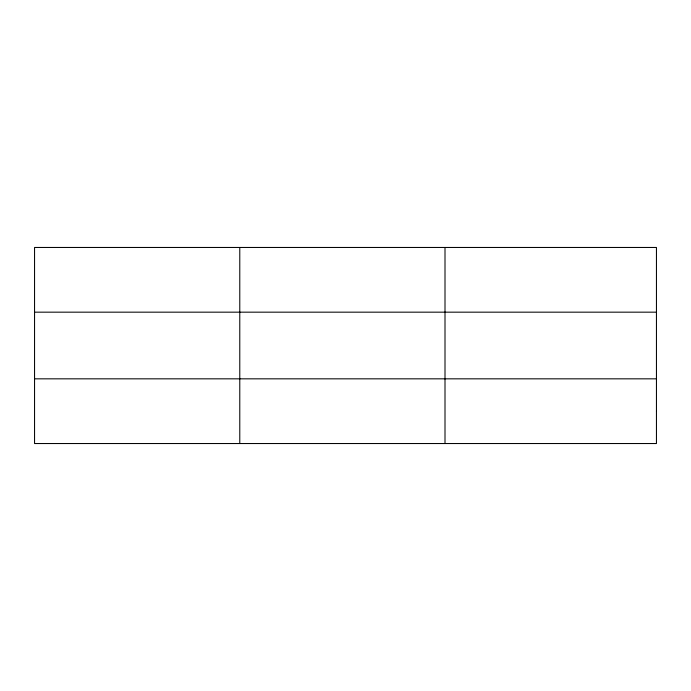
<?xml version="1.0" encoding="UTF-8"?>
<svg xmlns="http://www.w3.org/2000/svg" width="691" height="691" viewBox="0 0 691 691"><rect width="100%" height="100%" fill="white"/><g stroke="black" fill="none" stroke-linecap="round" stroke-linejoin="round"><path stroke-width="1.04" d="M239.777 443.536L239.777 247.464M445.004 443.536L445.004 247.464M34.55 312.168L656.45 312.168M34.55 378.832L656.45 378.832M656.45 411.188L656.45 443.536L34.55 443.536L34.55 247.464L656.45 247.464L656.45 411.188"/></g></svg>
